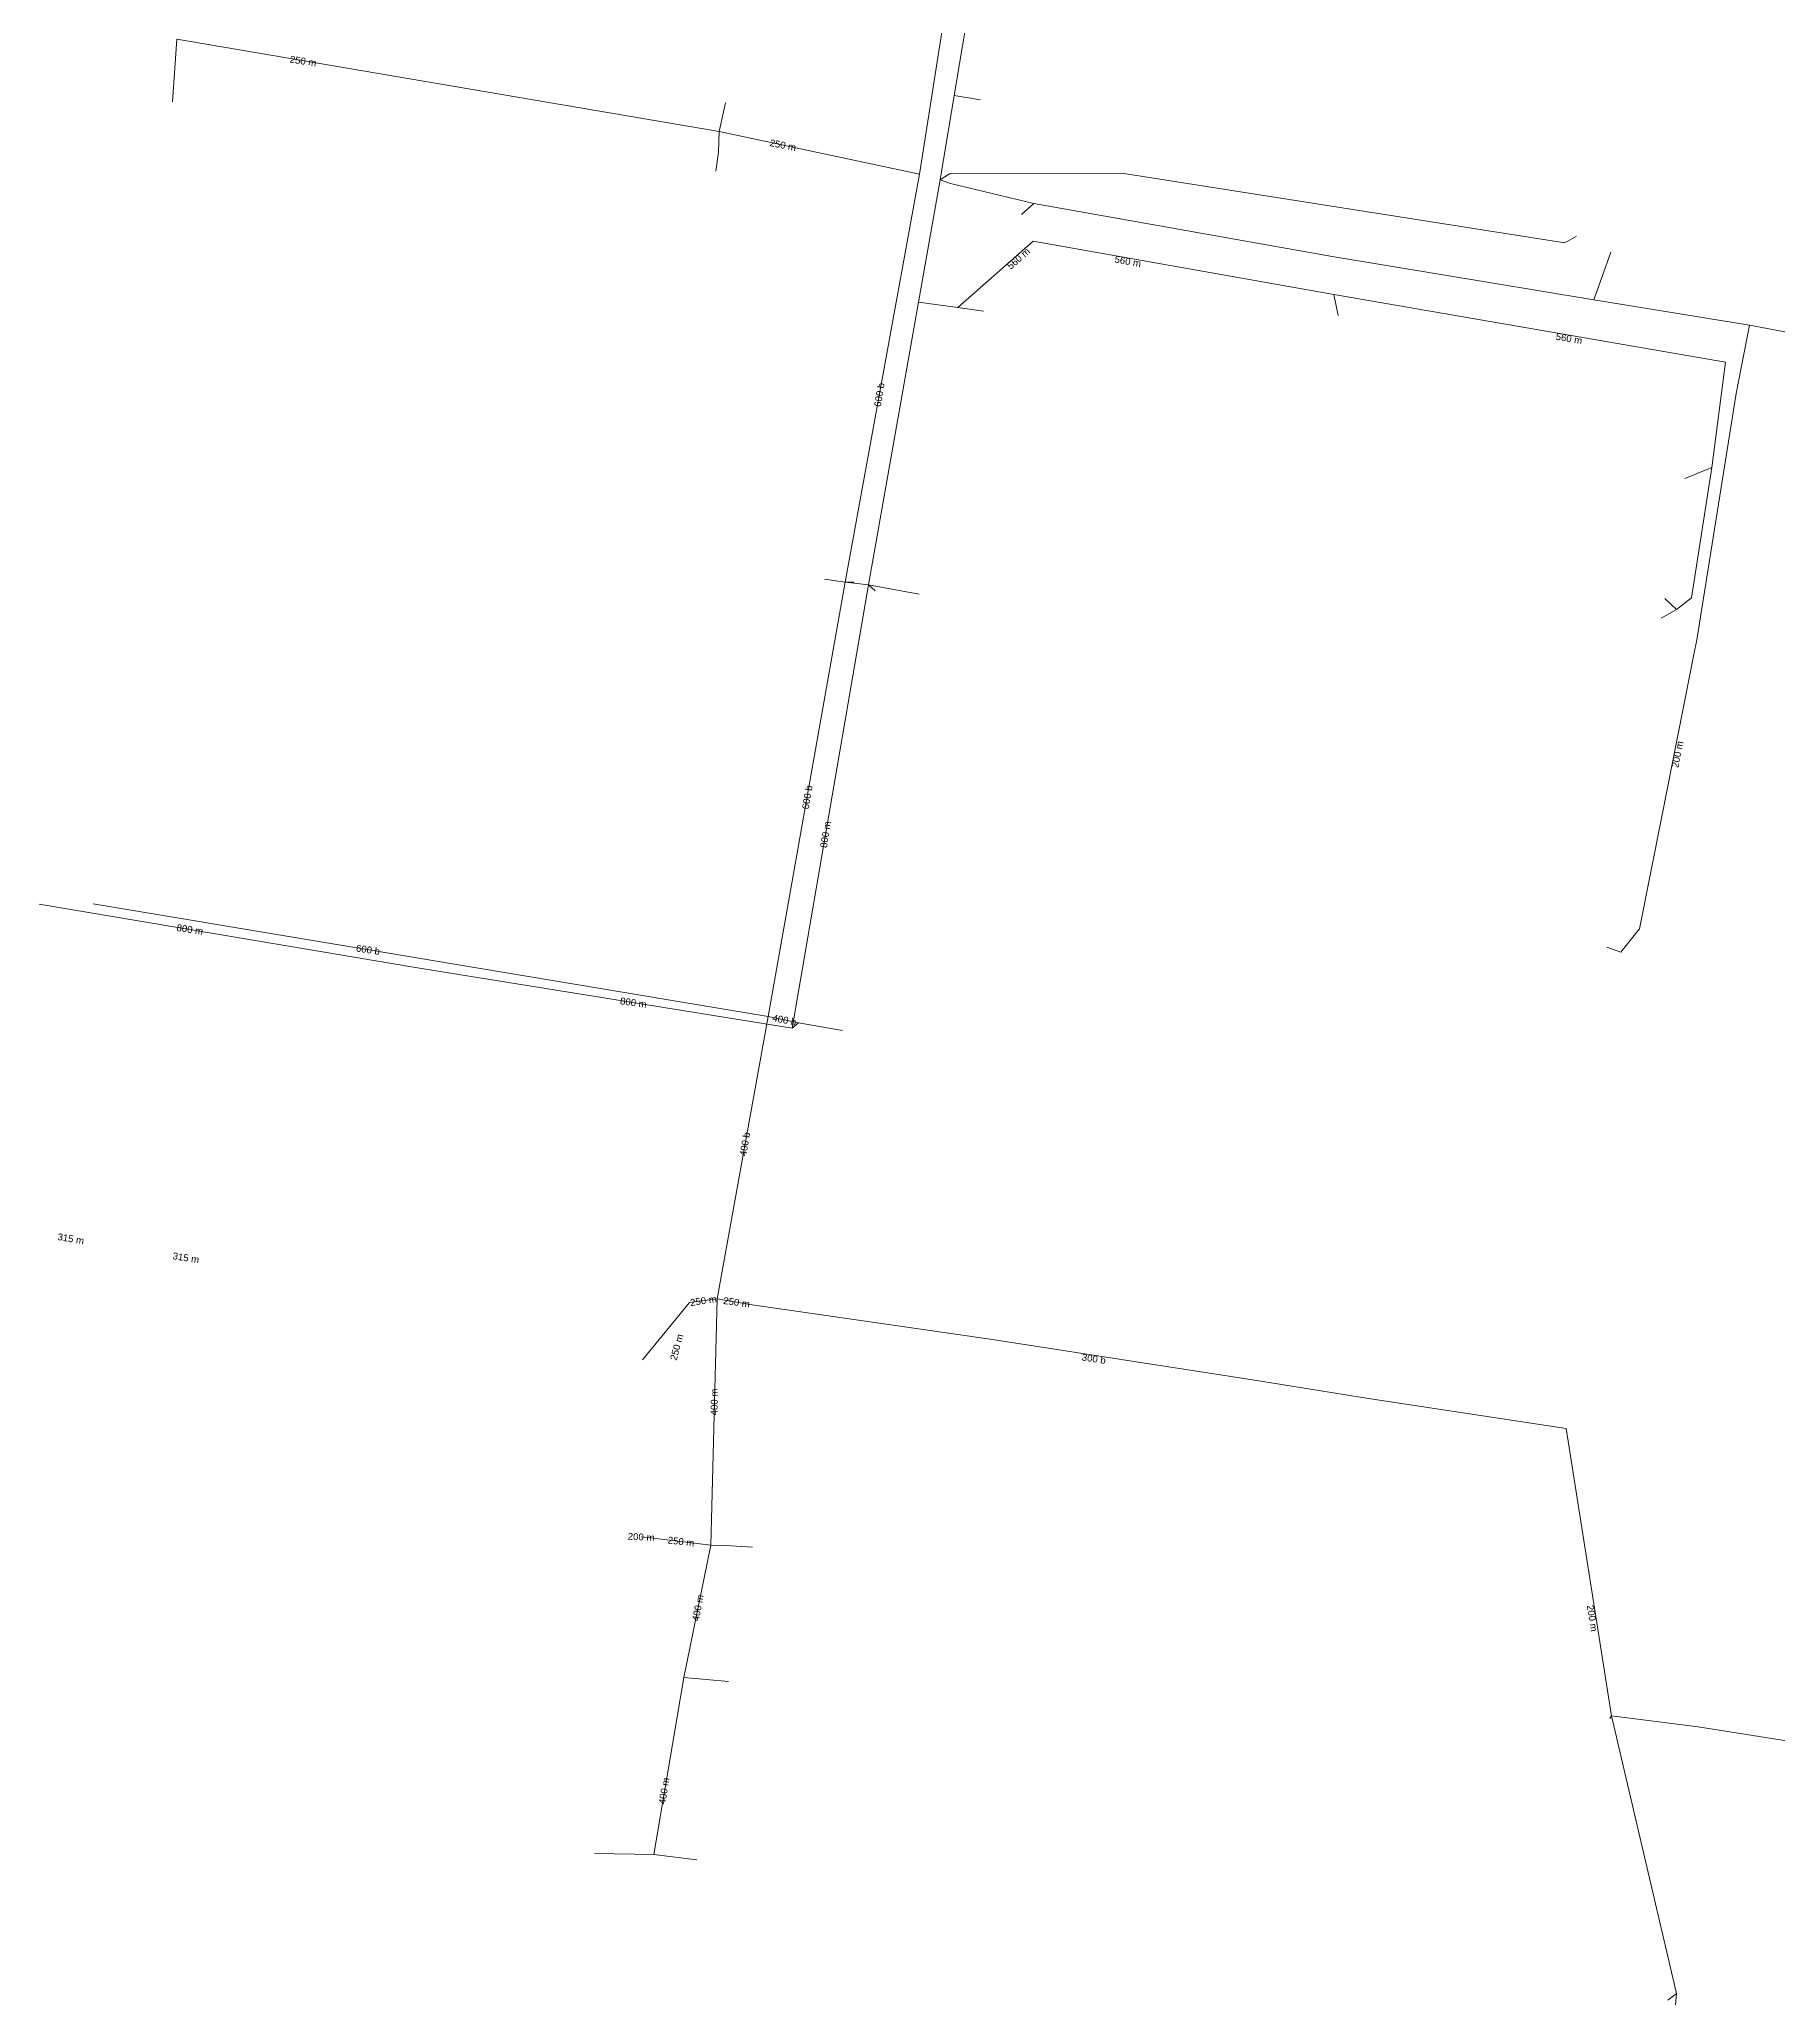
# Model space of a CAD drawing. Header units: metres. Extents: x 25505628 to 25506199, y 6696489 to 6697944.
# Drawn here: x 25505769.7 to 25506022.7, y 6697430.4 to 6697716.1 of the extents above; entities that cross this region are included whole.
import ezdxf
from ezdxf.enums import TextEntityAlignment as Align

# ---------------------------------------------------------------- set-up
doc = ezdxf.new("R2010")
doc.units = ezdxf.units.M
doc.linetypes.add('Annotation', pattern=[0])
doc.linetypes.add('Sadevesiputket Käytössä', pattern=[0])
doc.layers.add('Annotation', color=7, linetype='Annotation', lineweight=0)
doc.layers.add('Sadevesiputket Käytössä', color=7, linetype='Sadevesiputket Käytössä', lineweight=0)
doc.styles.add('DEFAULT', font='', dxfattribs={"height": 0.2})
doc.styles.get('DEFAULT').set_extended_font_data('Arial')

msp = doc.modelspace()

# ---------------------------------------------------------------- linework, layer by layer
at = {"layer": 'Sadevesiputket Käytössä', "color": 3, "linetype": 'Continuous', "lineweight": 15}
for p, q in [((25505906.572228, 6697730.500138), (25505902.775883, 6697707.87215)), ((25505897.725431, 6697696.454944), (25505901.828176, 6697722.669532)), ((25505789.726003, 6697716.052, 35.801), (25505789.092987, 6697706.957779)), ((25505868.615167, 6697702.636736, 35.3675), (25505789.726003, 6697716.052, 35.721)), ((25505868.615167, 6697702.636736), (25505869.512404, 6697706.803417)), ((25505902.775883, 6697707.87215), (25505900.743691, 6697695.601123)), ((25505902.775883, 6697707.87215), (25505906.596639, 6697707.245177)), ((25505868.615167, 6697702.636736), (25505868.526147, 6697699.667883)), ((25505897.725431, 6697696.454944), (25505868.615167, 6697702.636736)), ((25505868.527147, 6697699.667868), (25505868.094912, 6697696.884231)), ((25505886.945279, 6697637.134335), (25505897.725431, 6697696.454944)), ((25505900.743691, 6697695.601123), (25505897.596536, 6697677.826181, 35.34)), ((25505900.743691, 6697695.601123), (25505902.214161, 6697695.097794)), ((25505902.214161, 6697695.097794), (25505914.33149, 6697692.162871)), ((25505902.349716, 6697696.518836), (25505927.436713, 6697696.537469)), ((25505927.436713, 6697696.537469), (25505991.560126, 6697686.448543)), ((25505914.33149, 6697692.162871), (25505912.544321, 6697690.576859)), ((25505914.33149, 6697692.162871), (25505957.73773, 6697684.464221)), ((25505914.247003, 6697686.725001, 35.66), (25505903.305003, 6697677.061001, 35.59)), ((25505957.998003, 6697678.962001, 35.85), (25505914.247003, 6697686.725001, 35.66)), ((25505991.560126, 6697686.448543), (25505993.252958, 6697687.428306)), ((25505957.73773, 6697684.464221), (25505995.775154, 6697678.187071)), ((25505995.775154, 6697678.187071), (25505998.240593, 6697685.130164)), ((25505897.596536, 6697677.826181, 35.34), (25505890.326956, 6697636.768037)), ((25505903.305003, 6697677.061001, 35.59), (25505897.588003, 6697677.818001, 35.54)), ((25505957.998003, 6697678.962001, 36.89), (25505958.610703, 6697675.895577)), ((25506014.950003, 6697669.131001, 36), (25505957.998003, 6697678.962001, 35.85)), ((25505995.775154, 6697678.187071, 36.0975), (25506018.420003, 6697674.510001, 36.157)), ((25505903.305003, 6697677.061001, 36.33), (25505907.055009, 6697676.549709)), ((25506018.420003, 6697674.510001, 36.197), (25506016.495903, 6697664.556971, 36.564)), ((25506018.420003, 6697674.510001, 36.157), (25506032.281761, 6697671.863128, 36.2575)), ((25506012.936003, 6697653.828001, 36.025), (25506014.950003, 6697669.131001, 36)), ((25506016.495903, 6697664.556971, 36.594), (25506010.750003, 6697628.750001, 36.85)), ((25506009.004149, 6697652.208501, 37.14), (25506012.936003, 6697653.828001, 37.005)), ((25506009.998003, 6697634.872001, 37.09), (25506012.936003, 6697653.828001, 36.755)), ((25505886.945264, 6697637.133335), (25505883.911697, 6697637.571359)), ((25505875.746974, 6697573.979801), (25505886.945279, 6697637.134335)), ((25505890.326956, 6697636.768037), (25505879.212729, 6697572.299139)), ((25505886.945279, 6697637.134335), (25505888.181754, 6697637.136064)), ((25505886.945279, 6697637.134335, 36.0875), (25505890.326956, 6697636.768037, 36.0975)), ((25505890.326956, 6697636.768037, 35.6975), (25505897.674302, 6697635.38032, 35.8795)), ((25505890.326956, 6697636.768037), (25505891.298441, 6697635.872246)), ((25506007.795003, 6697633.157001, 38.072), (25506006.086067, 6697634.767331, 37.14)), ((25506007.795003, 6697633.157001, 37.392), (25506009.998003, 6697634.872001, 37.14)), ((25506007.795003, 6697633.157001, 37.492), (25506005.583359, 6697631.909833, 37.14)), ((25506005.656003, 6697603.065001, 37.076), (25506002.440003, 6697586.741998, 37.012)), ((25505769.744917, 6697590.350105), (25505825.033384, 6697581.029193)), ((25505777.559052, 6697590.389631), (25505875.746974, 6697573.979801)), ((25506002.440003, 6697586.741998, 37.662), (25505999.728003, 6697583.358, 37.799)), ((25505999.728003, 6697583.358001, 38.289), (25505997.66776, 6697584.075289, 37.799)), ((25505825.033384, 6697581.029193), (25505879.212729, 6697572.299139)), ((25505875.746974, 6697573.979801), (25505868.315725, 6697532.972666)), ((25505875.746974, 6697573.979801), (25505880.153525, 6697573.072928)), ((25505880.153525, 6697573.072928), (25505879.212729, 6697572.299139)), ((25505880.153525, 6697573.072928), (25505886.512396, 6697571.960739)), ((25505864.279945, 6697532.411817), (25505857.456695, 6697524.115702)), ((25505864.279945, 6697532.411817), (25505868.315725, 6697532.972666)), ((25505867.387396, 6697497.141289, 35.248), (25505868.315725, 6697532.972666)), ((25505868.315725, 6697532.972666), (25505873.083583, 6697532.150321)), ((25505873.083583, 6697532.150321), (25505907.998211, 6697527.087608)), ((25505907.998211, 6697527.087608), (25505946.141383, 6697521.188888)), ((25505946.141383, 6697521.188888), (25505963.011357, 6697518.472925)), ((25505963.011357, 6697518.472925), (25505991.776967, 6697514.09649)), ((25505991.776967, 6697514.09649), (25505998.364223, 6697472.333765)), ((25505859.414935, 6697498.136233), (25505857.255998, 6697498.347981)), ((25505867.387396, 6697497.141289, 35.355), (25505859.414935, 6697498.136233)), ((25505863.473494, 6697477.906314), (25505867.387396, 6697497.141289, 35.264)), ((25505867.387396, 6697497.141289, 35.325), (25505869.548956, 6697497.102514, 35.4475)), ((25505869.548956, 6697497.102514, 35.48), (25505873.441126, 6697496.850844, 35.4875)), ((25505859.085126, 6697452.179089), (25505863.473494, 6697477.906314)), ((25505863.473494, 6697477.906314), (25505869.961394, 6697477.313536)), ((25505998.364223, 6697472.333765), (25505998.10239, 6697471.969798)), ((25505998.364223, 6697472.333765, 38.0175), (25506007.802703, 6697431.957907, 40.1975)), ((25505998.364223, 6697472.333765), (25506010.970806, 6697470.732519)), ((25506010.970806, 6697470.732519), (25506052.752922, 6697464.08858)), ((25505859.085126, 6697452.179089), (25505850.455448, 6697452.325939)), ((25505859.085126, 6697452.179089), (25505865.37224, 6697451.424165)), ((25506007.802703, 6697431.957907), (25506006.54668, 6697431.028365)), ((25506007.802703, 6697431.957907), (25506007.670434, 6697430.354517))]:
    msp.add_line(p, q, dxfattribs=at)
at = {"layer": 'Sadevesiputket Käytössä', "color": 3, "linetype": 'Continuous', "lineweight": 15, "flags": 128}
msp.add_lwpolyline([(25505900.743691, 6697695.601123), (25505902.080638, 6697696.514915), (25505902.349716, 6697696.518836)], dxfattribs=at)
at = {"layer": 'Sadevesiputket Käytössä', "color": 3, "linetype": 'Continuous', "lineweight": 15}
msp.add_polyline3d([(25506010.750003, 6697628.750001, 36.87), (25506010.300211, 6697626.633335, 38.74), (25506005.656003, 6697603.065001, 37.056)], dxfattribs=at)

# ---------------------------------------------------------------- texts
at = {"layer": 'Annotation', "color": 3, "style": 'DEFAULT'}
for s, rotation, p in [('250 m', 351.25400743, (25505808.106583, 6697712.887154)), ('250 m', 348.8799976, (25505877.878389, 6697700.669619)), ('600 b', 80.56900024, (25505891.895907, 6697664.376465)), ('600 b', 80.81399913, (25505881.400976, 6697605.866403)), ('800 m', 81.08700179, (25505884.067113, 6697600.457356)), ('800 m', 351.29900471, (25505791.644434, 6697586.658133)), ('600 b', 351.3809943, (25505817.542731, 6697583.707288)), ('800 m', 351.71499055, (25505856.136415, 6697576.017483)), ('400 b', 349.24000321, (25505878.088819, 6697573.497847)), ('400 b', 80.44799661, (25505872.338101, 6697555.443813)), ('315 m', 350.53599062, (25505774.333926, 6697541.698822)), ('315 m', 350.97399699, (25505791.07455, 6697538.93339)), ('250 m', 8.78000071, (25505866.306404, 6697532.693432)), ('250 m', 352.05699179, (25505871.136349, 6697532.452163)), ('250 m', 74.88600281, (25505862.425011, 6697525.935372)), ('400 m', 89.45200277, (25505867.883683, 6697517.963672)), ('200 m', 356.69299635, (25505857.255998, 6697498.347981)), ('250 m', 352.94499834, (25505863.055981, 6697497.678108)), ('400 m', 79.34600023, (25505865.513744, 6697488.040196)), ('400 m', 81.06500175, (25505860.580979, 6697461.426051))]:
    msp.add_text(s, height=1, rotation=rotation, dxfattribs=at).set_placement(p, align=Align.MIDDLE_CENTER)
for s, rotation, p in [('560 m', 41.45100081, (25505910.343603, 6697683.277521)), ('560 m', 349.9379939, (25505926.203303, 6697684.603531)), ('560 m', 350.20601052, (25505990.348103, 6697673.377751)), ('200 m', 78.85299718, (25506007.084003, 6697610.305301)), ('300 b', 351.20901014, (25505921.425703, 6697525.011091)), ('200 m', 278.96301204, (25505995.747403, 6697488.519081))]:
    msp.add_text(s, height=1, rotation=rotation, dxfattribs=at).set_placement(p, align=Align.TOP_LEFT)

doc.saveas('drawing.dxf')
